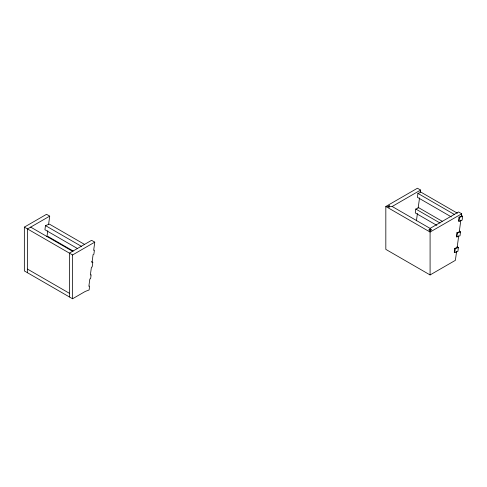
<?xml version="1.0" encoding="UTF-8"?>
<svg xmlns="http://www.w3.org/2000/svg" width="487" height="487" viewBox="0 0 487 487"><rect width="100%" height="100%" fill="white"/><g stroke="black" fill="none" stroke-linecap="round" stroke-linejoin="round"><path stroke-width="0.73" d="M84.726 244.511L49.376 224.105L45.48 225.603L44.926 229.748L77.652 248.638M47.75 230.753L46.965 236.627L47.744 236.329L73.275 251.067M48.597 224.404L49.704 216.137L46.539 214.31L24.35 227.119L24.35 270.93L72.563 298.768L85.213 291.463L89.109 289.966L89.638 286.009L88.859 286.313L89.839 278.966L90.619 278.667L91.142 274.765L90.363 275.064L91.404 267.241L92.183 266.937L92.798 262.335L91.532 261.61M69.404 296.942L69.404 253.13L91.593 240.322L94.758 242.149L93.65 250.415L94.429 250.117L93.875 254.257L93.096 254.561L92.019 262.639L92.798 262.335M419.544 197.886L418.15 208.138L415.813 209.033L415.283 212.935L436.869 225.396M456.599 251.395L455.382 260.338L430.088 274.936L385.826 249.381L385.826 206.488L417.444 188.232L420.604 190.058L420.269 192.517L417.931 193.406L417.402 197.314L451.327 216.898M416.428 220.83L417.42 213.507M458.717 235.775L457.129 247.487L454.791 248.382L454.261 252.284L454.761 252.57L457.877 251.383L458.407 247.481L457.092 246.726M460.842 220.154L459.253 231.867L456.916 232.762L456.38 236.664L456.879 236.95L459.996 235.763L460.525 231.861L459.217 231.1M389.551 206.488L392.151 206.488L430.088 228.391L458.547 211.961L461.706 213.787L461.372 216.246L459.034 217.141L458.504 221.043L459.004 221.329L462.12 220.142L462.65 216.24L461.341 215.479M454.761 252.57L455.29 248.668L458.407 247.481M456.879 236.95L457.409 233.048L460.525 231.861M459.004 221.329L459.533 217.427L462.65 216.24M49.704 216.137L27.509 228.945L27.509 272.757M24.35 227.119L72.563 254.957L94.758 242.149M392.151 206.488L420.604 190.058M461.706 213.787L430.088 232.043L385.826 206.488L388.431 206.488M420.013 191.622L457.403 213.209M417.931 193.406L454.468 214.499M459.034 217.141L459.533 217.427M417.895 207.243L442.159 221.256M415.813 209.033L440.017 223.003M456.916 232.762L457.409 233.048M454.791 248.382L455.29 248.668M45.48 225.603L81.481 246.385M30.675 227.119L72.563 251.304M27.509 269.104L69.404 293.29M430.088 228.391L430.088 229.572M430.088 230.217L430.088 274.936M72.563 254.957L72.563 298.768M389.551 205.843L388.431 205.843L388.431 207.133L389.551 207.133L389.551 205.843M431.208 229.572L428.974 229.572L428.974 230.217L431.208 230.217L431.208 229.572"/></g></svg>
